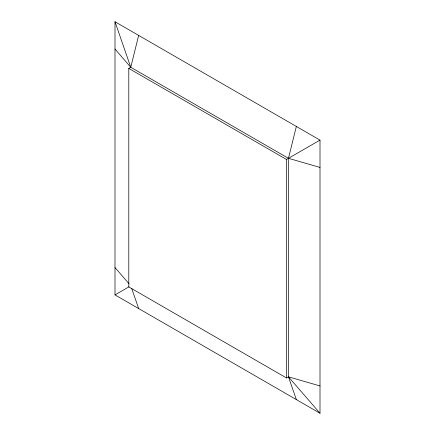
<?xml version="1.0" encoding="UTF-8"?>
<svg xmlns="http://www.w3.org/2000/svg" width="435" height="435" viewBox="0 0 435 435"><rect width="100%" height="100%" fill="white"/><g stroke="black" fill="none" stroke-linecap="round" stroke-linejoin="round"><path stroke-width="0.65" d="M320.002 385.937L288.465 376.83L286.491 377.971L128.798 286.926L128.798 68.409L130.766 67.273L138.651 35.409M296.349 126.454L288.465 158.318L288.465 376.83L296.349 399.591M286.491 377.971L286.491 159.455L320.002 140.108L114.998 21.75L114.998 294.892L320.002 413.25L320.002 140.108M114.998 294.892L129.016 286.796M320.002 167.426L288.465 158.318L130.766 67.273L114.998 49.063M128.798 68.409L286.491 159.455M288.465 376.83L320.002 413.25M114.998 267.574L129.016 283.761M114.998 21.75L130.766 67.273M131.642 288.313L138.651 308.546"/></g></svg>
